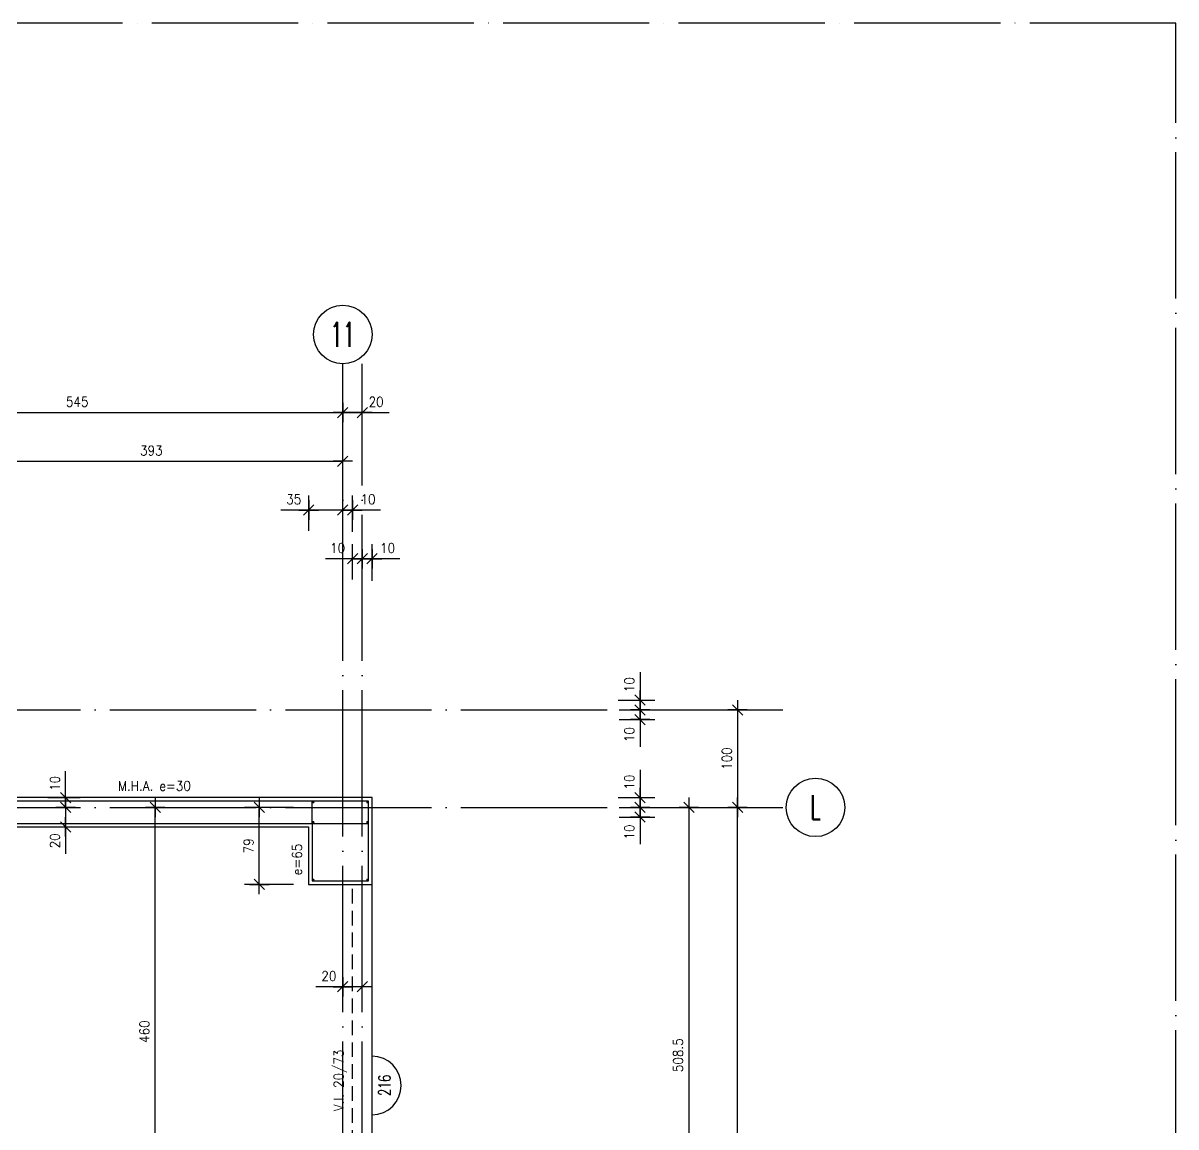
# Model space of a CAD drawing. Extents: x 2771 to 11885, y 4059 to 11529.
# Drawn here: x 6859 to 8042, y 6091 to 7223 of the extents above; entities that cross this region are included whole.
import ezdxf
from ezdxf.enums import TextEntityAlignment as Align

# ---------------------------------------------------------------- set-up
doc = ezdxf.new("R2010")
doc.units = 0
doc.header["$LTSCALE"] = 60
doc.header["$PDMODE"] = 1
doc.linetypes.add('EJES', pattern=[3, 2.5, -0.25, 0, -0.25])
doc.linetypes.add('HIDDEN', pattern=[0.375, 0.25, -0.125])
doc.layers.get('0').update_dxf_attribs({"linetype": 'CONTINUOUS'})
doc.layers.get('DEFPOINTS').update_dxf_attribs({"linetype": 'CONTINUOUS'})
for name, color, linetype in [('COTAS', 3, 'CONTINUOUS'), ('EJES', 1, 'EJES'), ('MALLA', 1, 'CONTINUOUS'), ('MUROS', 4, 'CONTINUOUS'), ('TEXTOS', 2, 'CONTINUOUS'), ('TITULO', 6, 'CONTINUOUS'), ('VIGAS', 2, 'CONTINUOUS')]:
    doc.layers.add(name, color=color, linetype=linetype)
doc.layers.add('CROP', color=8, linetype='EJES', plot=False)
doc.styles.add('COTAS', font='romans.shx', dxfattribs={"width": 0.9})
doc.styles.add('ROMANS', font='romans.shx', dxfattribs={"width": 0.9, "height": 10})
doc.dimstyles.new('50', dxfattribs={"dimtxt": 10, "dimasz": 1, "dimexe": 15, "dimexo": 0, "dimgap": 6, "dimtad": 1, "dimdec": 8, "dimdsep": 46, "dimtxsty": 'COTAS', "dimblk": '$COTA$', "dimcen": 0.09, "dimdle": 10, "dimclrd": 256, "dimclre": 256, "dimclrt": 2, "dimadec": 0, "dimazin": 0, "dimtfac": 1, "dimtdec": 8, "dimtmove": 0, "dimatfit": 2, "dimfxl": 35, "dimfxlon": 1, "dimtolj": 1, "dimarcsym": 0})

# ---------------------------------------------------------------- blocks, each defined once
blk = doc.blocks.new('*U7')
at = {"layer": 'CROP'}
blk.add_lwpolyline([(-1974.1, -166.6), (3297, -166.6), (3297, 2997.6), (-1974.1, 2997.6)], close=True, dxfattribs=at)
at = {"color": 2, "style": 'COTAS', "width": 0.9}
blk.add_attdef('ESCALA', (29.5, -27), '', height=12, dxfattribs=at)
at = {"layer": 'TITULO', "color": 7, "style": 'COTAS', "width": 0.9}
blk.add_attdef('TITULO', (25, 20), '', height=35, dxfattribs=at)
at = {"layer": 'TITULO', "color": 2, "style": 'COTAS', "width": 0.9}
blk.add_attdef('NV_LOSAS', text='', height=15, dxfattribs=at).set_placement((434.5, -56), align=Align.RIGHT)
blk.add_attdef('NIVEL', text='', height=15, dxfattribs=at).set_placement((522.8, -50), align=Align.MIDDLE)
blk.add_attdef('SIC', (602, -56), '', height=15, dxfattribs=at)
blk = doc.blocks.new('$EJE$')
at = {"color": 6}
blk.add_circle((0, 0), 30, dxfattribs=at)
at = {"color": 6, "style": 'COTAS', "width": 0.6}
blk.add_attdef('EJE', text='', height=25, dxfattribs=at).set_placement((0, 0), align=Align.MIDDLE)
blk = doc.blocks.new('$COTA$')
at = {"layer": 'COTAS'}
for p, q in [((10, 0), (-10, 0)), ((5.3, 5.3), (-5.3, -5.3)), ((0, -10), (0, 10))]:
    blk.add_line(p, q, dxfattribs=at)
blk = doc.blocks.new('*D17')
at = {"layer": 'COTAS', "lineweight": -2, "transparency": 16777216}
for p, q in [((7592.5, 6418.7), (7607.5, 6418.7)), ((7592.5, 5598.7), (7592.5, 6417.7)), ((7592.5, 5597.7), (7577.5, 5597.7))]:
    blk.add_line(p, q, dxfattribs=at)
at = {"layer": 'DEFPOINTS', "color": 0, "transparency": 16777216}
for p in [(7592.5, 6418.7), (7592.5, 6418.7), (7592.5, 5597.7)]:
    blk.add_point(p, dxfattribs=at)
at = {"layer": 'COTAS', "lineweight": -2, "transparency": 16777216}
for p, rotation in [((7592.5, 6418.7), 90), ((7592.5, 5597.7), 270)]:
    blk.add_blockref('$COTA$', p, dxfattribs=dict(at, rotation=rotation))
at = {"layer": 'COTAS', "color": 2, "transparency": 16777216, "insert": (7581.5, 6008.2), "char_height": 10, "attachment_point": 5, "rotation": 90, "style": 'COTAS'}
blk.add_mtext('\\A1;821', dxfattribs=at)
blk = doc.blocks.new('*D23')
at = {"layer": 'COTAS', "lineweight": -2, "transparency": 16777216}
for p, q in [((6642.5, 6823.7), (6642.5, 6838.7)), ((7187.5, 6823.7), (7187.5, 6838.7)), ((6643.5, 6823.7), (7186.5, 6823.7))]:
    blk.add_line(p, q, dxfattribs=at)
at = {"layer": 'DEFPOINTS', "color": 0, "transparency": 16777216}
for p in [(6642.5, 6823.7), (7187.5, 6823.7), (7187.5, 6823.7)]:
    blk.add_point(p, dxfattribs=at)
at = {"layer": 'COTAS', "lineweight": -2, "transparency": 16777216, "rotation": 180}
blk.add_blockref('$COTA$', (6642.5, 6823.7), dxfattribs=at)
at = {"layer": 'COTAS', "lineweight": -2, "transparency": 16777216}
blk.add_blockref('$COTA$', (7187.5, 6823.7), dxfattribs=at)
at = {"layer": 'COTAS', "color": 2, "transparency": 16777216, "insert": (6915, 6834.7), "char_height": 10, "attachment_point": 5, "style": 'COTAS'}
blk.add_mtext('\\A1;545', dxfattribs=at)
blk = doc.blocks.new('*D26')
at = {"layer": 'COTAS', "lineweight": -2, "transparency": 16777216}
for p, q in [((7187.5, 6788.7), (7187.5, 6838.7)), ((7207.5, 6788.7), (7207.5, 6838.7)), ((7188.5, 6823.7), (7206.5, 6823.7)), ((7207.5, 6823.7), (7235, 6823.7))]:
    blk.add_line(p, q, dxfattribs=at)
at = {"layer": 'DEFPOINTS', "color": 0, "transparency": 16777216}
for p in [(7207.5, 6823.7), (7187.5, 6753.1), (7207.5, 6753.1)]:
    blk.add_point(p, dxfattribs=at)
at = {"layer": 'COTAS', "lineweight": -2, "transparency": 16777216, "rotation": 180}
blk.add_blockref('$COTA$', (7187.5, 6823.7), dxfattribs=at)
at = {"layer": 'COTAS', "lineweight": -2, "transparency": 16777216}
blk.add_blockref('$COTA$', (7207.5, 6823.7), dxfattribs=at)
at = {"layer": 'COTAS', "color": 2, "transparency": 16777216, "insert": (7221.7, 6834.7), "char_height": 10, "attachment_point": 5, "style": 'COTAS'}
blk.add_mtext('\\A1;20', dxfattribs=at)
blk = doc.blocks.new('*D28')
at = {"layer": 'COTAS', "lineweight": -2, "transparency": 16777216}
for p, q in [((7557.5, 6518.7), (7607.5, 6518.7)), ((7592.5, 6517.7), (7592.5, 6419.7)), ((7557.5, 6418.7), (7607.5, 6418.7))]:
    blk.add_line(p, q, dxfattribs=at)
at = {"layer": 'DEFPOINTS', "color": 0, "transparency": 16777216}
for p in [(7528.7, 6518.7), (7528.7, 6418.7), (7592.5, 6418.7)]:
    blk.add_point(p, dxfattribs=at)
at = {"layer": 'COTAS', "lineweight": -2, "transparency": 16777216}
for p, rotation in [((7592.5, 6518.7), 90), ((7592.5, 6418.7), 270)]:
    blk.add_blockref('$COTA$', p, dxfattribs=dict(at, rotation=rotation))
at = {"layer": 'COTAS', "color": 2, "transparency": 16777216, "insert": (7581.5, 6468.7), "char_height": 10, "attachment_point": 5, "rotation": 90, "style": 'COTAS'}
blk.add_mtext('\\A1;100', dxfattribs=at)
blk = doc.blocks.new('*D70')
at = {"layer": 'COTAS', "lineweight": -2, "transparency": 16777216}
for p, q in [((6794.5, 6738.7), (6794.5, 6788.7)), ((7187.5, 6738.7), (7187.5, 6788.7)), ((6795.5, 6773.7), (7186.5, 6773.7))]:
    blk.add_line(p, q, dxfattribs=at)
at = {"layer": 'DEFPOINTS', "color": 0, "transparency": 16777216}
for p in [(7187.5, 6773.7), (6794.5, 6428.7), (7187.5, 6428.7)]:
    blk.add_point(p, dxfattribs=at)
at = {"layer": 'COTAS', "lineweight": -2, "transparency": 16777216, "rotation": 180}
blk.add_blockref('$COTA$', (6794.5, 6773.7), dxfattribs=at)
at = {"layer": 'COTAS', "lineweight": -2, "transparency": 16777216}
blk.add_blockref('$COTA$', (7187.5, 6773.7), dxfattribs=at)
at = {"layer": 'COTAS', "color": 2, "transparency": 16777216, "insert": (6991, 6784.7), "char_height": 10, "attachment_point": 5, "style": 'COTAS'}
blk.add_mtext('\\A1;393', dxfattribs=at)
blk = doc.blocks.new('*D78')
at = {"layer": 'COTAS', "lineweight": -2, "transparency": 16777216}
for p, q in [((7136.8, 6418.7), (7086.8, 6418.7)), ((7101.8, 6340.7), (7101.8, 6417.7)), ((7136.8, 6339.7), (7086.8, 6339.7))]:
    blk.add_line(p, q, dxfattribs=at)
at = {"layer": 'DEFPOINTS', "color": 0, "transparency": 16777216}
for p in [(7101.8, 6418.7), (7187.5, 6418.7), (7187.5, 6339.7)]:
    blk.add_point(p, dxfattribs=at)
at = {"layer": 'COTAS', "lineweight": -2, "transparency": 16777216}
for p, rotation in [((7101.8, 6418.7), 90), ((7101.8, 6339.7), 270)]:
    blk.add_blockref('$COTA$', p, dxfattribs=dict(at, rotation=rotation))
at = {"layer": 'COTAS', "color": 2, "transparency": 16777216, "insert": (7090.8, 6379.2), "char_height": 10, "attachment_point": 5, "rotation": 90, "style": 'COTAS'}
blk.add_mtext('\\A1;79', dxfattribs=at)
blk = doc.blocks.new('*D79')
at = {"layer": 'COTAS', "lineweight": -2, "transparency": 16777216}
for p, q in [((7507.5, 6418.7), (7557.5, 6418.7)), ((7542.5, 6417.7), (7542.5, 5911.2)), ((7507.5, 5910.2), (7557.5, 5910.2))]:
    blk.add_line(p, q, dxfattribs=at)
at = {"layer": 'DEFPOINTS', "color": 0, "transparency": 16777216}
for p in [(7347.5, 6418.7), (7347.5, 5910.2), (7542.5, 5910.2)]:
    blk.add_point(p, dxfattribs=at)
at = {"layer": 'COTAS', "lineweight": -2, "transparency": 16777216}
for p, rotation in [((7542.5, 6418.7), 90), ((7542.5, 5910.2), 270)]:
    blk.add_blockref('$COTA$', p, dxfattribs=dict(at, rotation=rotation))
at = {"layer": 'COTAS', "color": 2, "transparency": 16777216, "insert": (7531.5, 6164.5), "char_height": 10, "attachment_point": 5, "rotation": 90, "style": 'COTAS'}
blk.add_mtext('\\A1;508.5', dxfattribs=at)
blk = doc.blocks.new('*D87')
at = {"layer": 'COTAS', "lineweight": -2, "transparency": 16777216}
for p, q in [((7152.5, 6702.3), (7152.5, 6738.7)), ((7187.5, 6702.3), (7187.5, 6738.7)), ((7152.5, 6723.7), (7123.9, 6723.7)), ((7186.5, 6723.7), (7153.5, 6723.7))]:
    blk.add_line(p, q, dxfattribs=at)
at = {"layer": 'DEFPOINTS', "color": 0, "transparency": 16777216}
for p in [(7187.5, 6723.7), (7152.5, 6702.3), (7187.5, 6702.3)]:
    blk.add_point(p, dxfattribs=at)
at = {"layer": 'COTAS', "lineweight": -2, "transparency": 16777216, "rotation": 180}
blk.add_blockref('$COTA$', (7152.5, 6723.7), dxfattribs=at)
at = {"layer": 'COTAS', "lineweight": -2, "transparency": 16777216}
blk.add_blockref('$COTA$', (7187.5, 6723.7), dxfattribs=at)
at = {"layer": 'COTAS', "color": 2, "transparency": 16777216, "insert": (7137.2, 6734.7), "char_height": 10, "attachment_point": 5, "style": 'COTAS'}
blk.add_mtext('\\A1;35', dxfattribs=at)
blk = doc.blocks.new('*D88')
at = {"layer": 'COTAS', "lineweight": -2, "transparency": 16777216}
for p, q in [((7187.5, 6702.3), (7187.5, 6738.7)), ((7197.5, 6701.2), (7197.5, 6738.7)), ((7186.5, 6723.7), (7185.5, 6723.7)), ((7187.5, 6723.7), (7197.5, 6723.7)), ((7187.5, 6723.7), (7197.5, 6723.7)), ((7226, 6723.7), (7197.5, 6723.7)), ((7198.5, 6723.7), (7199.5, 6723.7))]:
    blk.add_line(p, q, dxfattribs=at)
at = {"layer": 'DEFPOINTS', "color": 0, "transparency": 16777216}
for p in [(7197.5, 6723.7), (7187.5, 6702.3), (7197.5, 6701.2)]:
    blk.add_point(p, dxfattribs=at)
at = {"layer": 'COTAS', "lineweight": -2, "transparency": 16777216}
blk.add_blockref('$COTA$', (7187.5, 6723.7), dxfattribs=at)
at = {"layer": 'COTAS', "lineweight": -2, "transparency": 16777216, "rotation": 180}
blk.add_blockref('$COTA$', (7197.5, 6723.7), dxfattribs=at)
at = {"layer": 'COTAS', "color": 2, "transparency": 16777216, "insert": (7213.4, 6734.7), "char_height": 10, "attachment_point": 5, "style": 'COTAS'}
blk.add_mtext('\\A1;10', dxfattribs=at)
blk = doc.blocks.new('*D89')
at = {"layer": 'COTAS', "lineweight": -2, "transparency": 16777216}
for p, q in [((7197.5, 6652.3), (7197.5, 6688.7)), ((7207.5, 6652.3), (7207.5, 6688.7)), ((7196.5, 6673.7), (7169.6, 6673.7)), ((7207.5, 6673.7), (7197.5, 6673.7)), ((7208.5, 6673.7), (7209.5, 6673.7))]:
    blk.add_line(p, q, dxfattribs=at)
at = {"layer": 'DEFPOINTS', "color": 0, "transparency": 16777216}
for p in [(7207.5, 6673.7), (7197.5, 6652.3), (7207.5, 6652.3)]:
    blk.add_point(p, dxfattribs=at)
at = {"layer": 'COTAS', "lineweight": -2, "transparency": 16777216}
blk.add_blockref('$COTA$', (7197.5, 6673.7), dxfattribs=at)
at = {"layer": 'COTAS', "lineweight": -2, "transparency": 16777216, "rotation": 180}
blk.add_blockref('$COTA$', (7207.5, 6673.7), dxfattribs=at)
at = {"layer": 'COTAS', "color": 2, "transparency": 16777216, "insert": (7182.2, 6684.7), "char_height": 10, "attachment_point": 5, "style": 'COTAS'}
blk.add_mtext('\\A1;10', dxfattribs=at)
blk = doc.blocks.new('*D90')
at = {"layer": 'COTAS', "lineweight": -2, "transparency": 16777216}
for p, q in [((7207.5, 6652.3), (7207.5, 6688.7)), ((7217.5, 6651.2), (7217.5, 6688.7)), ((7206.5, 6673.7), (7205.5, 6673.7)), ((7207.5, 6673.7), (7217.5, 6673.7)), ((7207.5, 6673.7), (7217.5, 6673.7)), ((7246, 6673.7), (7217.5, 6673.7)), ((7218.5, 6673.7), (7219.5, 6673.7))]:
    blk.add_line(p, q, dxfattribs=at)
at = {"layer": 'DEFPOINTS', "color": 0, "transparency": 16777216}
for p in [(7217.5, 6673.7), (7207.5, 6652.3), (7217.5, 6651.2)]:
    blk.add_point(p, dxfattribs=at)
at = {"layer": 'COTAS', "lineweight": -2, "transparency": 16777216}
blk.add_blockref('$COTA$', (7207.5, 6673.7), dxfattribs=at)
at = {"layer": 'COTAS', "lineweight": -2, "transparency": 16777216, "rotation": 180}
blk.add_blockref('$COTA$', (7217.5, 6673.7), dxfattribs=at)
at = {"layer": 'COTAS', "color": 2, "transparency": 16777216, "insert": (7233.4, 6684.7), "char_height": 10, "attachment_point": 5, "style": 'COTAS'}
blk.add_mtext('\\A1;10', dxfattribs=at)
blk = doc.blocks.new('*D126')
at = {"layer": 'COTAS', "lineweight": -2, "transparency": 16777216}
for p, q in [((7471, 6418.7), (7507.5, 6418.7)), ((7492.5, 6419.7), (7492.5, 6420.7)), ((7492.5, 6418.7), (7492.5, 6408.7)), ((7471, 6408.7), (7507.5, 6408.7)), ((7492.5, 6407.7), (7492.5, 6380.8))]:
    blk.add_line(p, q, dxfattribs=at)
at = {"layer": 'DEFPOINTS', "color": 0, "transparency": 16777216}
for p in [(7471, 6418.7), (7492.5, 6418.7), (7471, 6408.7)]:
    blk.add_point(p, dxfattribs=at)
at = {"layer": 'COTAS', "lineweight": -2, "transparency": 16777216}
for p, rotation in [((7492.5, 6418.7), 270), ((7492.5, 6408.7), 90)]:
    blk.add_blockref('$COTA$', p, dxfattribs=dict(at, rotation=rotation))
at = {"layer": 'COTAS', "color": 2, "transparency": 16777216, "insert": (7481.5, 6393.4), "char_height": 10, "attachment_point": 5, "rotation": 90, "style": 'COTAS'}
blk.add_mtext('\\A1;10', dxfattribs=at)
blk = doc.blocks.new('*D127')
at = {"layer": 'COTAS', "lineweight": -2, "transparency": 16777216}
for p, q in [((7492.5, 6457.3), (7492.5, 6428.7)), ((7469.9, 6428.7), (7507.5, 6428.7)), ((7492.5, 6429.7), (7492.5, 6430.7)), ((7492.5, 6418.7), (7492.5, 6428.7)), ((7492.5, 6418.7), (7492.5, 6428.7)), ((7471, 6418.7), (7507.5, 6418.7)), ((7492.5, 6417.7), (7492.5, 6416.7))]:
    blk.add_line(p, q, dxfattribs=at)
at = {"layer": 'DEFPOINTS', "color": 0, "transparency": 16777216}
for p in [(7469.9, 6428.7), (7492.5, 6428.7), (7471, 6418.7)]:
    blk.add_point(p, dxfattribs=at)
at = {"layer": 'COTAS', "lineweight": -2, "transparency": 16777216}
for p, rotation in [((7492.5, 6428.7), 270), ((7492.5, 6418.7), 90)]:
    blk.add_blockref('$COTA$', p, dxfattribs=dict(at, rotation=rotation))
at = {"layer": 'COTAS', "color": 2, "transparency": 16777216, "insert": (7481.5, 6444.6), "char_height": 10, "attachment_point": 5, "rotation": 90, "style": 'COTAS'}
blk.add_mtext('\\A1;10', dxfattribs=at)
blk = doc.blocks.new('*D184')
at = {"layer": 'COTAS', "lineweight": -2, "transparency": 16777216}
for p, q in [((6995, 6418.7), (7010, 6418.7)), ((6995, 5959.7), (6995, 6417.7)), ((6995, 5958.7), (6980, 5958.7))]:
    blk.add_line(p, q, dxfattribs=at)
at = {"layer": 'DEFPOINTS', "color": 0, "transparency": 16777216}
for p in [(6995, 6418.7), (6995, 6418.7), (6995, 5958.7)]:
    blk.add_point(p, dxfattribs=at)
at = {"layer": 'COTAS', "lineweight": -2, "transparency": 16777216}
for p, rotation in [((6995, 6418.7), 90), ((6995, 5958.7), 270)]:
    blk.add_blockref('$COTA$', p, dxfattribs=dict(at, rotation=rotation))
at = {"layer": 'COTAS', "color": 2, "transparency": 16777216, "insert": (6984, 6188.7), "char_height": 10, "attachment_point": 5, "rotation": 90, "style": 'COTAS'}
blk.add_mtext('\\A1;460', dxfattribs=at)
blk = doc.blocks.new('*D210')
at = {"layer": 'COTAS', "lineweight": -2, "transparency": 16777216}
for p, q in [((7471, 6518.7), (7507.5, 6518.7)), ((7492.5, 6519.7), (7492.5, 6520.7)), ((7492.5, 6518.7), (7492.5, 6508.7)), ((7471, 6508.7), (7507.5, 6508.7)), ((7492.5, 6507.7), (7492.5, 6480.8))]:
    blk.add_line(p, q, dxfattribs=at)
at = {"layer": 'DEFPOINTS', "color": 0, "transparency": 16777216}
for p in [(7471, 6518.7), (7492.5, 6518.7), (7471, 6508.7)]:
    blk.add_point(p, dxfattribs=at)
at = {"layer": 'COTAS', "lineweight": -2, "transparency": 16777216}
for p, rotation in [((7492.5, 6518.7), 270), ((7492.5, 6508.7), 90)]:
    blk.add_blockref('$COTA$', p, dxfattribs=dict(at, rotation=rotation))
at = {"layer": 'COTAS', "color": 2, "transparency": 16777216, "insert": (7481.5, 6493.4), "char_height": 10, "attachment_point": 5, "rotation": 90, "style": 'COTAS'}
blk.add_mtext('\\A1;10', dxfattribs=at)
blk = doc.blocks.new('*D211')
at = {"layer": 'COTAS', "lineweight": -2, "transparency": 16777216}
for p, q in [((7492.5, 6557.3), (7492.5, 6528.7)), ((7492.5, 6529.7), (7492.5, 6530.7)), ((7469.9, 6528.7), (7507.5, 6528.7)), ((7471, 6518.7), (7507.5, 6518.7)), ((7492.5, 6518.7), (7492.5, 6528.7)), ((7492.5, 6518.7), (7492.5, 6528.7)), ((7492.5, 6517.7), (7492.5, 6516.7))]:
    blk.add_line(p, q, dxfattribs=at)
at = {"layer": 'DEFPOINTS', "color": 0, "transparency": 16777216}
for p in [(7469.9, 6528.7), (7471, 6518.7), (7492.5, 6528.7)]:
    blk.add_point(p, dxfattribs=at)
at = {"layer": 'COTAS', "lineweight": -2, "transparency": 16777216}
for p, rotation in [((7492.5, 6528.7), 270), ((7492.5, 6518.7), 90)]:
    blk.add_blockref('$COTA$', p, dxfattribs=dict(at, rotation=rotation))
at = {"layer": 'COTAS', "color": 2, "transparency": 16777216, "insert": (7481.5, 6544.6), "char_height": 10, "attachment_point": 5, "rotation": 90, "style": 'COTAS'}
blk.add_mtext('\\A1;10', dxfattribs=at)
blk = doc.blocks.new('$VIGA$')
at = {"color": 2}
blk.add_arc((0, 0), 30, 180, 0, dxfattribs=at)
at = {"color": 3, "style": 'COTAS', "width": 0.7}
blk.add_attdef('NUMERO', text='', height=12, rotation=360, dxfattribs=at).set_placement((0.1, -12.8), align=Align.MIDDLE)
blk = doc.blocks.new('*D253')
at = {"layer": 'COTAS', "lineweight": -2, "transparency": 16777216}
for p, q in [((7187.5, 6219.7), (7187.5, 6249.7)), ((7207.5, 6219.7), (7207.5, 6249.7)), ((7187.5, 6234.7), (7159.9, 6234.7)), ((7206.5, 6234.7), (7188.5, 6234.7))]:
    blk.add_line(p, q, dxfattribs=at)
at = {"layer": 'DEFPOINTS', "color": 0, "transparency": 16777216}
for p in [(7207.5, 6234.7), (7187.5, 6219.7), (7207.5, 6219.7)]:
    blk.add_point(p, dxfattribs=at)
at = {"layer": 'COTAS', "lineweight": -2, "transparency": 16777216, "rotation": 180}
blk.add_blockref('$COTA$', (7187.5, 6234.7), dxfattribs=at)
at = {"layer": 'COTAS', "lineweight": -2, "transparency": 16777216}
blk.add_blockref('$COTA$', (7207.5, 6234.7), dxfattribs=at)
at = {"layer": 'COTAS', "color": 2, "transparency": 16777216, "insert": (7173.2, 6245.7), "char_height": 10, "attachment_point": 5, "style": 'COTAS'}
blk.add_mtext('\\A1;20', dxfattribs=at)
blk = doc.blocks.new('*D258')
at = {"layer": 'COTAS', "lineweight": -2, "transparency": 16777216}
for p, q in [((6903.1, 6429.7), (6903.1, 6456)), ((6884.8, 6428.7), (6918.1, 6428.7)), ((6903.1, 6418.7), (6903.1, 6428.7)), ((6884.8, 6418.7), (6918.1, 6418.7)), ((6903.1, 6417.7), (6903.1, 6416.7))]:
    blk.add_line(p, q, dxfattribs=at)
at = {"layer": 'DEFPOINTS', "color": 0, "transparency": 16777216}
for p in [(6884.8, 6428.7), (6903.1, 6428.7), (6884.8, 6418.7)]:
    blk.add_point(p, dxfattribs=at)
at = {"layer": 'COTAS', "lineweight": -2, "transparency": 16777216}
for p, rotation in [((6903.1, 6428.7), 270), ((6903.1, 6418.7), 90)]:
    blk.add_blockref('$COTA$', p, dxfattribs=dict(at, rotation=rotation))
at = {"layer": 'COTAS', "color": 2, "transparency": 16777216, "insert": (6892.1, 6443.3), "char_height": 10, "attachment_point": 5, "rotation": 90, "style": 'COTAS'}
blk.add_mtext('\\A1;10', dxfattribs=at)
blk = doc.blocks.new('*D259')
at = {"layer": 'COTAS', "lineweight": -2, "transparency": 16777216}
for p, q in [((6884.8, 6418.7), (6918.1, 6418.7)), ((6903.1, 6417.7), (6903.1, 6399.7)), ((6884.8, 6398.7), (6918.1, 6398.7)), ((6903.1, 6398.7), (6903.1, 6371.1))]:
    blk.add_line(p, q, dxfattribs=at)
at = {"layer": 'DEFPOINTS', "color": 0, "transparency": 16777216}
for p in [(6884.8, 6418.7), (6884.8, 6398.7), (6903.1, 6398.7)]:
    blk.add_point(p, dxfattribs=at)
at = {"layer": 'COTAS', "lineweight": -2, "transparency": 16777216}
for p, rotation in [((6903.1, 6418.7), 90), ((6903.1, 6398.7), 270)]:
    blk.add_blockref('$COTA$', p, dxfattribs=dict(at, rotation=rotation))
at = {"layer": 'COTAS', "color": 2, "transparency": 16777216, "insert": (6892.1, 6384.4), "char_height": 10, "attachment_point": 5, "rotation": 90, "style": 'COTAS'}
blk.add_mtext('\\A1;20', dxfattribs=at)

msp = doc.modelspace()

# ---------------------------------------------------------------- linework, layer by layer
at = {"layer": 'EJES'}
for points in [[(7187.45585631, 4407.70691493), (7187.45585631, 6873.70691493)], [(7207.45585631, 4407.70691493), (7207.45585631, 6873.70691493)], [(3346.45585631, 6518.70691493), (7642.45585631, 6518.70691493)], [(3346.45585631, 6418.70691493), (7642.45585631, 6418.70691493)]]:
    msp.add_lwpolyline(points, dxfattribs=at)
at = {"layer": 'MALLA'}
for q in [(7155.95585631, 6425.20691493), (7213.95585631, 6402.20691493)]:
    msp.add_line((7155.95585631, 6402.20691493), q, dxfattribs=at)
msp.add_lwpolyline([(6797.95585631, 6402.20691493), (7155.95585631, 6402.20691493), (7155.95585631, 6343.20691493), (7213.95585631, 6343.20691493), (7213.95585631, 6425.20691493), (6797.95585631, 6425.20691493)], close=True, dxfattribs=at)
for points in [[(7156.58085631, 6423.95691493, 1.25, 1.25, -1), (7157.83085631, 6423.95691493, 1.25, 1.25, -1)], [(7212.08085631, 6423.95691493, 1.25, 1.25, -1), (7213.33085631, 6423.95691493, 1.25, 1.25, -1)], [(7156.58085631, 6403.45691493, 1.25, 1.25, -1), (7157.83085631, 6403.45691493, 1.25, 1.25, -1)], [(7212.08085631, 6403.45691493, 1.25, 1.25, -1), (7213.33085631, 6403.45691493, 1.25, 1.25, -1)], [(7156.58085631, 6344.45691493, 1.25, 1.25, -1), (7157.83085631, 6344.45691493, 1.25, 1.25, -1)], [(7212.08085631, 6344.45691493, 1.25, 1.25, -1), (7213.33085631, 6344.45691493, 1.25, 1.25, -1)]]:
    msp.add_lwpolyline(points, format="xyseb", close=True, dxfattribs=at)
at = {"layer": 'MUROS'}
msp.add_lwpolyline([(6794.45585631, 6398.70691493), (7152.45585631, 6398.70691493), (7152.45585631, 6339.70691493), (7217.45585631, 6339.70691493), (7217.45585631, 6428.70691493), (6794.45585631, 6428.70691493)], close=True, dxfattribs=at)
at = {"layer": 'VIGAS', "linetype": 'HIDDEN'}
msp.add_line((7197.45585631, 5667.70691493), (7197.45585631, 6339.70691493), dxfattribs=at)
at = {"layer": 'VIGAS'}
msp.add_line((7217.45585631, 5667.70691493), (7217.45585631, 6339.70691493), dxfattribs=at)

# ---------------------------------------------------------------- block references
msp.add_blockref('*U7', (4745.17327493, 4225.60696946))
for p, values in [((7187.45585631, 6903.70691493), {'EJE': '11'}), ((7672.45585631, 6418.70691493), {'EJE': 'L'})]:
    msp.add_blockref('$EJE$', p).add_auto_attribs(values)
at = {"rotation": 90}
msp.add_blockref('$VIGA$', (7217.45585631, 6133.50456622), dxfattribs=at).add_auto_attribs({'NUMERO': '216'})

# ---------------------------------------------------------------- texts
at = {"layer": 'TEXTOS', "style": 'ROMANS', "width": 0.9}
msp.add_text('M.H.A. e=30', height=10, dxfattribs=at).set_placement((6994.20585631, 6440.70691493), align=Align.MIDDLE)
for s, p in [('e=65', (7140.45585631, 6365.19948166)), ('V.I. 20/73', (7183.93267001, 6138.64898092))]:
    msp.add_text(s, height=10, rotation=90, dxfattribs=at).set_placement(p, align=Align.MIDDLE)

# ---------------------------------------------------------------- dimensions: what is measured, and where the dimension line sits
at = {"layer": 'COTAS'}
for base, p1, p2, picture, middle in [((7187.4558563143, 6823.7069149326), (6642.4558563143, 6823.7069149326), (7187.4558563143, 6823.7069149326), '*D23', (6914.9558563143, 6834.7069149326)), ((7207.4558563143, 6823.7069149326), (7187.4558563143, 6753.1281111851), (7207.4558563143, 6753.1281111851), '*D26', (7221.7415706001, 6834.7069149326))]:
    dim = msp.add_linear_dim(base=base, p1=p1, p2=p2, dimstyle='50', dxfattribs=at)
    dim.commit()
    dim.dimension.update_dxf_attribs({"geometry": picture, "text_midpoint": middle})
dim = msp.add_linear_dim(base=(7187.4558563143, 6773.7069149326), p1=(6794.4558563143, 6428.7069149326), p2=(7187.4558563143, 6428.7069149326), dimstyle='50', override={"dimtmove": 1}, dxfattribs=at)
dim.commit()
dim.dimension.update_dxf_attribs({"geometry": '*D70', "text_midpoint": (6990.9558563143, 6784.7069149326)})
for base, p1, p2, picture, middle in [((7187.4558563143, 6723.7069149326), (7152.4558563143, 6702.2504163909), (7187.4558563143, 6702.2504163909), '*D87', (7137.1931168787, 6723.7069149326)), ((7207.4558563143, 6673.7069149326), (7197.4558563143, 6652.2504163909), (7207.4558563143, 6652.2504163909), '*D89', (7182.1931168787, 6673.7069149326)), ((7207.4558563143, 6234.676383712), (7187.4558563143, 6219.676383712), (7207.4558563143, 6219.676383712), '*D253', (7173.1701420286, 6234.676383712))]:
    dim = msp.add_linear_dim(base=base, p1=p1, p2=p2, dimstyle='50', dxfattribs=at)
    dim.commit()
    dim.dimension.update_dxf_attribs({"geometry": picture, "text_midpoint": middle, "dimtype": 160})
for base, p1, p2, picture, middle in [((7197.4558563143, 6723.7069149326), (7187.4558563143, 6702.2504163909), (7197.4558563143, 6701.1641863348), '*D88', (7213.3588125399, 6723.7069149326)), ((7217.4558563143, 6673.7069149326), (7207.4558563143, 6652.2504163909), (7217.4558563143, 6651.1641863348), '*D90', (7233.3588125399, 6673.7069149326))]:
    dim = msp.add_linear_dim(base=base, p1=p1, p2=p2, dimstyle='50', override={"dimtmove": 1}, dxfattribs=at)
    dim.commit()
    dim.dimension.update_dxf_attribs({"geometry": picture, "text_midpoint": middle, "dimtype": 160})
for base, p1, p2, picture, middle in [((7492.4558563143, 6528.7069149326), (7470.9993577727, 6518.7069149326), (7469.9131277166, 6528.7069149326), '*D211', (7492.4558563143, 6544.6098711581)), ((7492.4558563143, 6428.7069149326), (7470.9993577727, 6418.7069149326), (7469.9131277166, 6428.7069149326), '*D127', (7492.4558563143, 6444.6098711581))]:
    dim = msp.add_linear_dim(base=base, p1=p1, p2=p2, angle=90, dimstyle='50', override={"dimtmove": 1}, dxfattribs=at)
    dim.commit()
    dim.dimension.update_dxf_attribs({"geometry": picture, "text_midpoint": middle, "dimtype": 160})
for base, p1, p2, picture, middle in [((7492.4558563143, 6518.7069149326), (7470.9993577727, 6508.7069149326), (7470.9993577727, 6518.7069149326), '*D210', (7492.4558563143, 6493.4441754969)), ((7492.4558563143, 6418.7069149326), (7470.9993577727, 6408.7069149326), (7470.9993577727, 6418.7069149326), '*D126', (7492.4558563143, 6393.4441754969))]:
    dim = msp.add_linear_dim(base=base, p1=p1, p2=p2, angle=90, dimstyle='50', dxfattribs=at)
    dim.commit()
    dim.dimension.update_dxf_attribs({"geometry": picture, "text_midpoint": middle, "dimtype": 160})
for base, p1, p2, angle, picture, middle in [((7592.4558563143, 6418.7069149326), (7528.6852654271, 6518.7069149326), (7528.6852654271, 6418.7069149326), 90, '*D28', (7581.4558563143, 6468.7069149326)), ((6903.0561753567, 6428.7069149326), (6884.8028149685, 6418.7069149326), (6884.8028149685, 6428.7069149326), 90, '*D258', (6892.0561753567, 6443.3497720754)), ((6903.0561753567, 6398.7069149326), (6884.8028149685, 6418.7069149326), (6884.8028149685, 6398.7069149326), 270, '*D259', (6892.0561753567, 6384.4212006468)), ((6994.9558563143, 6418.7069149326), (6994.9558563143, 5958.7069149326), (6994.9558563143, 6418.7069149326), 90, '*D184', (6983.9558563143, 6188.7069149326)), ((7101.7808131513, 6418.7069149326), (7187.4558563143, 6339.7069149326), (7187.4558563143, 6418.7069149326), 90, '*D78', (7090.7808131513, 6379.2069149326)), ((7542.4558563143, 5910.2069149326), (7347.4558563143, 6418.7069149326), (7347.4558563143, 5910.2069149326), 90, '*D79', (7531.4558563143, 6164.4569149326)), ((7592.4558563143, 6418.7069149326), (7592.4558563143, 5597.7069149326), (7592.4558563143, 6418.7069149326), 90, '*D17', (7581.4558563143, 6008.2069149326))]:
    dim = msp.add_linear_dim(base=base, p1=p1, p2=p2, angle=angle, dimstyle='50', dxfattribs=at)
    dim.commit()
    dim.dimension.update_dxf_attribs({"geometry": picture, "text_midpoint": middle})

doc.saveas('drawing.dxf')
